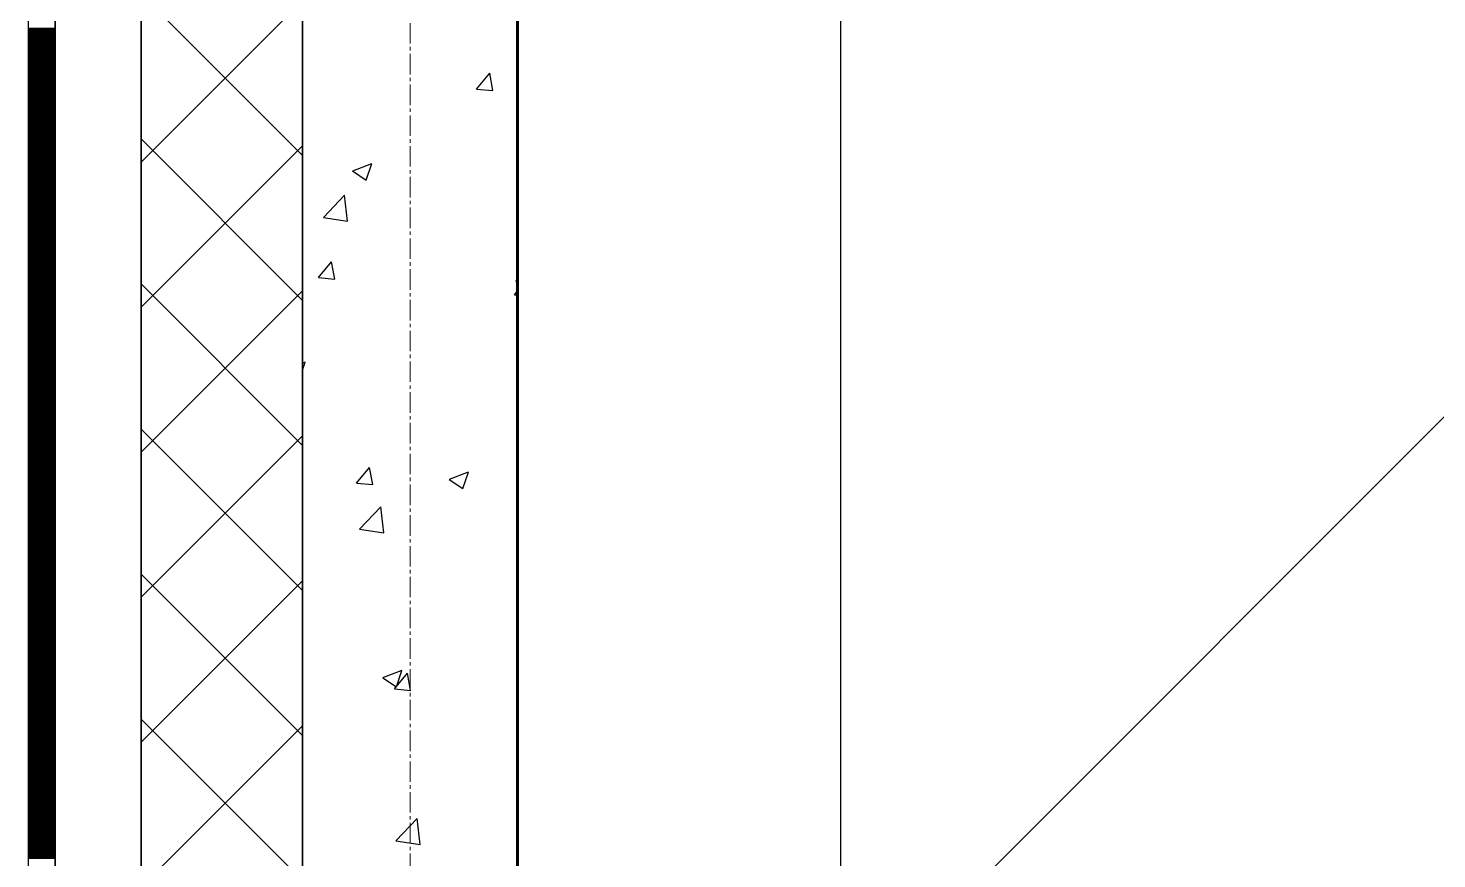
# Model space of a CAD drawing. Header units: millimetres. Extents: x 538266 to 1167394, y 114608 to 637157.
# Drawn here: x 1046079 to 1047388, y 586297 to 587069 of the extents above; entities that cross this region are included whole.
import ezdxf

# ---------------------------------------------------------------- set-up
doc = ezdxf.new("R2010")
doc.units = ezdxf.units.MM
doc.linetypes.add('CENTER2', pattern=[28.575, 19.05, -3.175, 3.175, -3.175])
doc.linetypes.add('DASHED', pattern=[19.05, 12.7, -6.35])
for name, color, linetype, lineweight in [('0) шт стен 3 эт', 150, 'Continuous', 60), ('АР_Стены ПЕНОблок', 52, 'Continuous', 20), ('АР_Тонкая', 254, 'Continuous', 5), ('АР_Утеплитель', 31, 'Continuous', 0), ('АР_Штриховка', 8, 'Continuous', 0)]:
    doc.layers.add(name, color=color, linetype=linetype, lineweight=lineweight)
doc.layers.add('АР_Делит', color=120, linetype='Continuous', lineweight=0, plot=False)
doc.layers.add('КР_Балки-0.5', color=60, linetype='Continuous', lineweight=50, plot=False)
doc.layers.add('РД_Оси_100', color=7, linetype='Continuous', lineweight=0, true_color=0x525252)
doc.layers.add('ФВ-5', color=7, linetype='Continuous')

# ---------------------------------------------------------------- blocks, each defined once
blk = doc.blocks.new('СОШ_2200_АР_ОСИ_М100_28.05.24')
at = {"layer": 'АР_Делит', "color": 251, "linetype": 'DASHED', "true_color": 0x636466}
blk.add_lwpolyline([(-355, 13145), (-355, 100855), (37145, 100855), (37145, 129155), (72745, 129155), (72745, 135155), (114955, 135155), (114955, -355)], dxfattribs=at)
at = {"layer": 'РД_Оси_100', "color": 251, "linetype": 'CENTER2', "true_color": 0x636466}
blk.add_line((0, -6155), (0, 139938.679), dxfattribs=at)
blk = doc.blocks.new('3_этаж1')
at = {"layer": 'АР_Стены ПЕНОблок', "color": 18, "linetype": 'Continuous', "lineweight": 25, "true_color": 0x000000}
for p, q in [((684283.6, 587568.7), (684283.6, 511368.7)), ((684483.6, 511368.7), (684483.6, 587568.7))]:
    blk.add_line(p, q, dxfattribs=at)
at = {"layer": 'АР_Тонкая', "color": 18, "linetype": 'Continuous', "lineweight": 25, "true_color": 0x000000}
for p, q in [((684028.6, 587568.7), (684028.6, 511368.7)), ((684053.6, 587568.7), (684053.6, 511368.7)), ((684053.6, 511368.7), (684053.6, 587568.7)), ((684133.6, 511368.7), (684133.6, 587568.7))]:
    blk.add_line(p, q, dxfattribs=at)
at = {"layer": 'АР_Утеплитель', "color": 18, "linetype": 'Continuous', "lineweight": 25, "true_color": 0x000000}
for p, q in [((684133.6, 587568.7), (684133.6, 511368.7)), ((684283.6, 511368.7), (684283.6, 587568.7))]:
    blk.add_line(p, q, dxfattribs=at)
at = {"layer": 'АР_Штриховка', "color": 18, "linetype": 'Continuous', "lineweight": 25, "true_color": 0x000000}
for p, q in [((684283.6, 586950.4), (684133.6, 587100.4)), ((684133.6, 586944.1), (684283.6, 587094.1)), ((684028.6, 587068.5), (684053.6, 587068.5)), ((684028.6, 587067.5), (684053.6, 587067.5)), ((684028.6, 587066.5), (684053.6, 587066.5)), ((684028.6, 587065.5), (684053.6, 587065.5)), ((684028.6, 587064.5), (684053.6, 587064.5)), ((684028.6, 587063.5), (684053.6, 587063.5)), ((684028.6, 587062.5), (684053.6, 587062.5)), ((684028.6, 587061.5), (684053.6, 587061.5)), ((684028.6, 587060.5), (684053.6, 587060.5)), ((684028.6, 587059.5), (684053.6, 587059.5)), ((684028.6, 587058.5), (684053.6, 587058.5)), ((684028.6, 587057.5), (684053.6, 587057.5)), ((684028.6, 587056.5), (684053.6, 587056.5)), ((684028.6, 587055.5), (684053.6, 587055.5)), ((684028.6, 587054.5), (684053.6, 587054.5)), ((684028.6, 587053.5), (684053.6, 587053.5)), ((684028.6, 587052.5), (684053.6, 587052.5)), ((684028.6, 587051.5), (684053.6, 587051.5)), ((684028.6, 587050.5), (684053.6, 587050.5)), ((684028.6, 587049.5), (684053.6, 587049.5)), ((684028.6, 587048.5), (684053.6, 587048.5)), ((684028.6, 587047.5), (684053.6, 587047.5)), ((684028.6, 587046.5), (684053.6, 587046.5)), ((684028.6, 587045.5), (684053.6, 587045.5)), ((684028.6, 587044.5), (684053.6, 587044.5)), ((684028.6, 587043.5), (684053.6, 587043.5)), ((684028.6, 587042.5), (684053.6, 587042.5)), ((684028.6, 587041.5), (684053.6, 587041.5)), ((684028.6, 587040.5), (684053.6, 587040.5)), ((684028.6, 587039.5), (684053.6, 587039.5)), ((684028.6, 587038.5), (684053.6, 587038.5)), ((684028.6, 587037.5), (684053.6, 587037.5)), ((684028.6, 587036.5), (684053.6, 587036.5)), ((684028.6, 587035.5), (684053.6, 587035.5)), ((684028.6, 587034.5), (684053.6, 587034.5)), ((684028.6, 587033.5), (684053.6, 587033.5)), ((684028.6, 587032.5), (684053.6, 587032.5)), ((684028.6, 587031.5), (684053.6, 587031.5)), ((684028.6, 587030.5), (684053.6, 587030.5)), ((684028.6, 587029.5), (684053.6, 587029.5)), ((684028.6, 587028.5), (684053.6, 587028.5)), ((684028.6, 587027.5), (684053.6, 587027.5)), ((684028.6, 587026.5), (684053.6, 587026.5)), ((684028.6, 587025.5), (684053.6, 587025.5)), ((684445.4, 587012.1), (684457.7, 587026.7)), ((684460.5, 587010.7), (684457.6, 587026.7)), ((684028.6, 587024.5), (684053.6, 587024.5)), ((684028.6, 587023.5), (684053.6, 587023.5)), ((684028.6, 587022.5), (684053.6, 587022.5)), ((684028.6, 587021.5), (684053.6, 587021.5)), ((684028.6, 587020.5), (684053.6, 587020.5)), ((684028.6, 587019.5), (684053.6, 587019.5)), ((684028.6, 587018.5), (684053.6, 587018.5)), ((684028.6, 587017.5), (684053.6, 587017.5)), ((684028.6, 587016.5), (684053.6, 587016.5)), ((684028.6, 587015.5), (684053.6, 587015.5)), ((684028.6, 587014.5), (684053.6, 587014.5)), ((684028.6, 587013.5), (684053.6, 587013.5)), ((684028.6, 587012.5), (684053.6, 587012.5)), ((684028.6, 587011.5), (684053.6, 587011.5)), ((684028.6, 587010.5), (684053.6, 587010.5)), ((684028.6, 587009.5), (684053.6, 587009.5)), ((684028.6, 587008.5), (684053.6, 587008.5)), ((684028.6, 587007.5), (684053.6, 587007.5)), ((684028.6, 587006.5), (684053.6, 587006.5)), ((684028.6, 587005.5), (684053.6, 587005.5)), ((684028.6, 587004.5), (684053.6, 587004.5)), ((684028.6, 587003.5), (684053.6, 587003.5)), ((684028.6, 587002.5), (684053.6, 587002.5)), ((684028.6, 587001.5), (684053.6, 587001.5)), ((684028.6, 587000.5), (684053.6, 587000.5)), ((684028.6, 586999.5), (684053.6, 586999.5)), ((684445.4, 587012.1), (684460.6, 587010.7)), ((684028.6, 586998.5), (684053.6, 586998.5)), ((684028.6, 586997.5), (684053.6, 586997.5)), ((684028.6, 586996.5), (684053.6, 586996.5)), ((684028.6, 586995.5), (684053.6, 586995.5)), ((684028.6, 586994.5), (684053.6, 586994.5)), ((684028.6, 586993.5), (684053.6, 586993.5)), ((684028.6, 586992.5), (684053.6, 586992.5)), ((684028.6, 586991.5), (684053.6, 586991.5)), ((684028.6, 586990.5), (684053.6, 586990.5)), ((684028.6, 586989.5), (684053.6, 586989.5)), ((684028.6, 586988.5), (684053.6, 586988.5)), ((684028.6, 586987.5), (684053.6, 586987.5)), ((684028.6, 586986.5), (684053.6, 586986.5)), ((684028.6, 586985.5), (684053.6, 586985.5)), ((684028.6, 586984.5), (684053.6, 586984.5)), ((684028.6, 586983.5), (684053.6, 586983.5)), ((684028.6, 586982.5), (684053.6, 586982.5)), ((684028.6, 586981.5), (684053.6, 586981.5)), ((684028.6, 586980.5), (684053.6, 586980.5)), ((684028.6, 586979.5), (684053.6, 586979.5)), ((684028.6, 586978.5), (684053.6, 586978.5)), ((684028.6, 586977.5), (684053.6, 586977.5)), ((684028.6, 586976.5), (684053.6, 586976.5)), ((684028.6, 586975.5), (684053.6, 586975.5)), ((684028.6, 586974.5), (684053.6, 586974.5)), ((684028.6, 586973.5), (684053.6, 586973.5)), ((684028.6, 586972.5), (684053.6, 586972.5)), ((684028.6, 586971.5), (684053.6, 586971.5)), ((684028.6, 586970.5), (684053.6, 586970.5)), ((684028.6, 586969.5), (684053.6, 586969.5)), ((684028.6, 586968.5), (684053.6, 586968.5)), ((684028.6, 586967.5), (684053.6, 586967.5)), ((684028.6, 586966.5), (684053.6, 586966.5)), ((684028.6, 586965.5), (684053.6, 586965.5)), ((684028.6, 586964.5), (684053.6, 586964.5)), ((684028.6, 586963.5), (684053.6, 586963.5)), ((684028.6, 586962.5), (684053.6, 586962.5)), ((684028.6, 586961.5), (684053.6, 586961.5)), ((684028.6, 586960.5), (684053.6, 586960.5)), ((684283.6, 586815.7), (684133.6, 586965.7)), ((684028.6, 586959.5), (684053.6, 586959.5)), ((684028.6, 586958.5), (684053.6, 586958.5)), ((684028.6, 586957.5), (684053.6, 586957.5)), ((684028.6, 586956.5), (684053.6, 586956.5)), ((684028.6, 586955.5), (684053.6, 586955.5)), ((684028.6, 586954.5), (684053.6, 586954.5)), ((684028.6, 586953.5), (684053.6, 586953.5)), ((684028.6, 586952.5), (684053.6, 586952.5)), ((684028.6, 586951.5), (684053.6, 586951.5)), ((684028.6, 586950.5), (684053.6, 586950.5)), ((684028.6, 586949.5), (684053.6, 586949.5)), ((684028.6, 586948.5), (684053.6, 586948.5)), ((684028.6, 586947.5), (684053.6, 586947.5)), ((684133.6, 586809.4), (684283.6, 586959.4)), ((684028.6, 586946.5), (684053.6, 586946.5)), ((684028.6, 586945.5), (684053.6, 586945.5)), ((684028.6, 586944.5), (684053.6, 586944.5)), ((684028.6, 586943.5), (684053.6, 586943.5)), ((684028.6, 586942.5), (684053.6, 586942.5)), ((684028.6, 586941.5), (684053.6, 586941.5)), ((684028.6, 586940.5), (684053.6, 586940.5)), ((684028.6, 586939.5), (684053.6, 586939.5)), ((684028.6, 586938.5), (684053.6, 586938.5)), ((684028.6, 586937.5), (684053.6, 586937.5)), ((684028.6, 586936.5), (684053.6, 586936.5)), ((684028.6, 586935.5), (684053.6, 586935.5)), ((684028.6, 586934.5), (684053.6, 586934.5)), ((684330.2, 586936), (684342.9, 586927.4)), ((684330.3, 586936.2), (684348.1, 586943)), ((684342.9, 586927.4), (684348, 586942.8)), ((684028.6, 586933.5), (684053.6, 586933.5)), ((684028.6, 586932.5), (684053.6, 586932.5)), ((684028.6, 586931.5), (684053.6, 586931.5)), ((684028.6, 586930.5), (684053.6, 586930.5)), ((684028.6, 586929.5), (684053.6, 586929.5)), ((684028.6, 586928.5), (684053.6, 586928.5)), ((684028.6, 586927.5), (684053.6, 586927.5)), ((684028.6, 586926.5), (684053.6, 586926.5)), ((684028.6, 586925.5), (684053.6, 586925.5)), ((684028.6, 586924.5), (684053.6, 586924.5)), ((684028.6, 586923.5), (684053.6, 586923.5)), ((684028.6, 586922.5), (684053.6, 586922.5)), ((684028.6, 586921.5), (684053.6, 586921.5)), ((684028.6, 586920.5), (684053.6, 586920.5)), ((684028.6, 586919.5), (684053.6, 586919.5)), ((684028.6, 586918.5), (684053.6, 586918.5)), ((684028.6, 586917.5), (684053.6, 586917.5)), ((684028.6, 586916.5), (684053.6, 586916.5)), ((684028.6, 586915.5), (684053.6, 586915.5)), ((684028.6, 586914.5), (684053.6, 586914.5)), ((684028.6, 586913.5), (684053.6, 586913.5)), ((684028.6, 586912.5), (684053.6, 586912.5)), ((684028.6, 586911.5), (684053.6, 586911.5)), ((684028.6, 586910.5), (684053.6, 586910.5)), ((684028.6, 586909.5), (684053.6, 586909.5)), ((684028.6, 586908.5), (684053.6, 586908.5)), ((684303, 586892.8), (684322.7, 586913.4)), ((684325.5, 586889.3), (684322.7, 586913.4)), ((684028.6, 586907.5), (684053.6, 586907.5)), ((684028.6, 586906.5), (684053.6, 586906.5)), ((684028.6, 586905.5), (684053.6, 586905.5)), ((684028.6, 586904.5), (684053.6, 586904.5)), ((684028.6, 586903.5), (684053.6, 586903.5)), ((684028.6, 586902.5), (684053.6, 586902.5)), ((684028.6, 586901.5), (684053.6, 586901.5)), ((684028.6, 586900.5), (684053.6, 586900.5)), ((684028.6, 586899.5), (684053.6, 586899.5)), ((684028.6, 586898.5), (684053.6, 586898.5)), ((684028.6, 586897.5), (684053.6, 586897.5)), ((684028.6, 586896.5), (684053.6, 586896.5)), ((684028.6, 586895.5), (684053.6, 586895.5)), ((684028.6, 586894.5), (684053.6, 586894.5)), ((684028.6, 586893.5), (684053.6, 586893.5)), ((684028.6, 586892.5), (684053.6, 586892.5)), ((684028.6, 586891.5), (684053.6, 586891.5)), ((684028.6, 586890.5), (684053.6, 586890.5)), ((684028.6, 586889.5), (684053.6, 586889.5)), ((684028.6, 586888.5), (684053.6, 586888.5)), ((684028.6, 586887.5), (684053.6, 586887.5)), ((684028.6, 586886.5), (684053.6, 586886.5)), ((684028.6, 586885.5), (684053.6, 586885.5)), ((684028.6, 586884.5), (684053.6, 586884.5)), ((684028.6, 586883.5), (684053.6, 586883.5)), ((684028.6, 586882.5), (684053.6, 586882.5)), ((684028.6, 586881.5), (684053.6, 586881.5)), ((684303, 586892.8), (684325.5, 586889.3)), ((684028.6, 586880.5), (684053.6, 586880.5)), ((684028.6, 586879.5), (684053.6, 586879.5)), ((684028.6, 586878.5), (684053.6, 586878.5)), ((684028.6, 586877.5), (684053.6, 586877.5)), ((684028.6, 586876.5), (684053.6, 586876.5)), ((684028.6, 586875.5), (684053.6, 586875.5)), ((684028.6, 586874.5), (684053.6, 586874.5)), ((684028.6, 586873.5), (684053.6, 586873.5)), ((684028.6, 586872.5), (684053.6, 586872.5)), ((684028.6, 586871.5), (684053.6, 586871.5)), ((684028.6, 586870.5), (684053.6, 586870.5)), ((684028.6, 586869.5), (684053.6, 586869.5)), ((684028.6, 586868.5), (684053.6, 586868.5)), ((684028.6, 586867.5), (684053.6, 586867.5)), ((684028.6, 586866.5), (684053.6, 586866.5)), ((684028.6, 586865.5), (684053.6, 586865.5)), ((684028.6, 586864.5), (684053.6, 586864.5)), ((684028.6, 586863.5), (684053.6, 586863.5)), ((684028.6, 586862.5), (684053.6, 586862.5)), ((684028.6, 586861.5), (684053.6, 586861.5)), ((684028.6, 586860.5), (684053.6, 586860.5)), ((684028.6, 586859.5), (684053.6, 586859.5)), ((684028.6, 586858.5), (684053.6, 586858.5)), ((684028.6, 586857.5), (684053.6, 586857.5)), ((684028.6, 586856.5), (684053.6, 586856.5)), ((684028.6, 586855.5), (684053.6, 586855.5)), ((684028.6, 586854.5), (684053.6, 586854.5)), ((684028.6, 586853.5), (684053.6, 586853.5)), ((684028.6, 586852.5), (684053.6, 586852.5)), ((684028.6, 586851.5), (684053.6, 586851.5)), ((684028.6, 586850.5), (684053.6, 586850.5)), ((684028.6, 586849.5), (684053.6, 586849.5)), ((684028.6, 586848.5), (684053.6, 586848.5)), ((684028.6, 586847.5), (684053.6, 586847.5)), ((684028.6, 586846.5), (684053.6, 586846.5)), ((684028.6, 586845.5), (684053.6, 586845.5)), ((684028.6, 586844.5), (684053.6, 586844.5)), ((684028.6, 586843.5), (684053.6, 586843.5)), ((684028.6, 586842.5), (684053.6, 586842.5)), ((684298.5, 586837), (684310.7, 586851.6)), ((684313.6, 586835.6), (684310.7, 586851.5)), ((684028.6, 586841.5), (684053.6, 586841.5)), ((684028.6, 586840.5), (684053.6, 586840.5)), ((684028.6, 586839.5), (684053.6, 586839.5)), ((684028.6, 586838.5), (684053.6, 586838.5)), ((684028.6, 586837.5), (684053.6, 586837.5)), ((684028.6, 586836.5), (684053.6, 586836.5)), ((684028.6, 586835.5), (684053.6, 586835.5)), ((684028.6, 586834.5), (684053.6, 586834.5)), ((684028.6, 586833.5), (684053.6, 586833.5)), ((684028.6, 586832.5), (684053.6, 586832.5)), ((684028.6, 586831.5), (684053.6, 586831.5)), ((684028.6, 586830.5), (684053.6, 586830.5)), ((684028.6, 586829.5), (684053.6, 586829.5)), ((684283.6, 586681), (684133.6, 586831)), ((684298.5, 586837), (684313.7, 586835.6)), ((684481.8, 586833.7), (684483.6, 586832.5)), ((684481.9, 586833.9), (684483.6, 586834.6)), ((684028.6, 586828.5), (684053.6, 586828.5)), ((684028.6, 586827.5), (684053.6, 586827.5)), ((684028.6, 586826.5), (684053.6, 586826.5)), ((684028.6, 586825.5), (684053.6, 586825.5)), ((684028.6, 586824.5), (684053.6, 586824.5)), ((684028.6, 586823.5), (684053.6, 586823.5)), ((684028.6, 586822.5), (684053.6, 586822.5)), ((684028.6, 586821.5), (684053.6, 586821.5)), ((684028.6, 586820.5), (684053.6, 586820.5)), ((684028.6, 586819.5), (684053.6, 586819.5)), ((684028.6, 586818.5), (684053.6, 586818.5)), ((684028.6, 586817.5), (684053.6, 586817.5)), ((684028.6, 586816.5), (684053.6, 586816.5)), ((684133.6, 586674.7), (684283.6, 586824.7)), ((684480.7, 586821), (684483.6, 586824.5)), ((684480.7, 586821), (684483.6, 586820.8)), ((684028.6, 586815.5), (684053.6, 586815.5)), ((684028.6, 586814.5), (684053.6, 586814.5)), ((684028.6, 586813.5), (684053.6, 586813.5)), ((684028.6, 586812.5), (684053.6, 586812.5)), ((684028.6, 586811.5), (684053.6, 586811.5)), ((684028.6, 586810.5), (684053.6, 586810.5)), ((684028.6, 586809.5), (684053.6, 586809.5)), ((684028.6, 586808.5), (684053.6, 586808.5)), ((684028.6, 586807.5), (684053.6, 586807.5)), ((684028.6, 586806.5), (684053.6, 586806.5)), ((684028.6, 586805.5), (684053.6, 586805.5)), ((684028.6, 586804.5), (684053.6, 586804.5)), ((684028.6, 586803.5), (684053.6, 586803.5)), ((684028.6, 586802.5), (684053.6, 586802.5)), ((684028.6, 586801.5), (684053.6, 586801.5)), ((684028.6, 586800.5), (684053.6, 586800.5)), ((684028.6, 586799.5), (684053.6, 586799.5)), ((684028.6, 586798.5), (684053.6, 586798.5)), ((684028.6, 586797.5), (684053.6, 586797.5)), ((684028.6, 586796.5), (684053.6, 586796.5)), ((684028.6, 586795.5), (684053.6, 586795.5)), ((684028.6, 586794.5), (684053.6, 586794.5)), ((684028.6, 586793.5), (684053.6, 586793.5)), ((684028.6, 586792.5), (684053.6, 586792.5)), ((684028.6, 586791.5), (684053.6, 586791.5)), ((684028.6, 586790.5), (684053.6, 586790.5)), ((684028.6, 586789.5), (684053.6, 586789.5)), ((684028.6, 586788.5), (684053.6, 586788.5)), ((684028.6, 586787.5), (684053.6, 586787.5)), ((684028.6, 586786.5), (684053.6, 586786.5)), ((684028.6, 586785.5), (684053.6, 586785.5)), ((684028.6, 586784.5), (684053.6, 586784.5)), ((684028.6, 586783.5), (684053.6, 586783.5)), ((684028.6, 586782.5), (684053.6, 586782.5)), ((684028.6, 586781.5), (684053.6, 586781.5)), ((684028.6, 586780.5), (684053.6, 586780.5)), ((684028.6, 586779.5), (684053.6, 586779.5)), ((684028.6, 586778.5), (684053.6, 586778.5)), ((684028.6, 586777.5), (684053.6, 586777.5)), ((684028.6, 586776.5), (684053.6, 586776.5)), ((684028.6, 586775.5), (684053.6, 586775.5)), ((684028.6, 586774.5), (684053.6, 586774.5)), ((684028.6, 586773.5), (684053.6, 586773.5)), ((684028.6, 586772.5), (684053.6, 586772.5)), ((684028.6, 586771.5), (684053.6, 586771.5)), ((684028.6, 586770.5), (684053.6, 586770.5)), ((684028.6, 586769.5), (684053.6, 586769.5)), ((684028.6, 586768.5), (684053.6, 586768.5)), ((684028.6, 586767.5), (684053.6, 586767.5)), ((684028.6, 586766.5), (684053.6, 586766.5)), ((684028.6, 586765.5), (684053.6, 586765.5)), ((684028.6, 586764.5), (684053.6, 586764.5)), ((684028.6, 586763.5), (684053.6, 586763.5)), ((684028.6, 586762.5), (684053.6, 586762.5)), ((684028.6, 586761.5), (684053.6, 586761.5)), ((684028.6, 586760.5), (684053.6, 586760.5)), ((684028.6, 586759.5), (684053.6, 586759.5)), ((684028.6, 586758.5), (684053.6, 586758.5)), ((684028.6, 586757.5), (684053.6, 586757.5)), ((684028.6, 586756.5), (684053.6, 586756.5)), ((684028.6, 586755.5), (684053.6, 586755.5)), ((684028.6, 586754.5), (684053.6, 586754.5)), ((684028.6, 586753.5), (684053.6, 586753.5)), ((684028.6, 586752.5), (684053.6, 586752.5)), ((684028.6, 586751.5), (684053.6, 586751.5)), ((684028.6, 586750.5), (684053.6, 586750.5)), ((684283.6, 586757.8), (684286.3, 586758.8)), ((684283.6, 586750.7), (684286.2, 586758.6)), ((684028.6, 586749.5), (684053.6, 586749.5)), ((684028.6, 586748.5), (684053.6, 586748.5)), ((684028.6, 586747.5), (684053.6, 586747.5)), ((684028.6, 586746.5), (684053.6, 586746.5)), ((684028.6, 586745.5), (684053.6, 586745.5)), ((684028.6, 586744.5), (684053.6, 586744.5)), ((684028.6, 586743.5), (684053.6, 586743.5)), ((684028.6, 586742.5), (684053.6, 586742.5)), ((684028.6, 586741.5), (684053.6, 586741.5)), ((684028.6, 586740.5), (684053.6, 586740.5)), ((684028.6, 586739.5), (684053.6, 586739.5)), ((684028.6, 586738.5), (684053.6, 586738.5)), ((684028.6, 586737.5), (684053.6, 586737.5)), ((684028.6, 586736.5), (684053.6, 586736.5)), ((684028.6, 586735.5), (684053.6, 586735.5)), ((684028.6, 586734.5), (684053.6, 586734.5)), ((684028.6, 586733.5), (684053.6, 586733.5)), ((684028.6, 586732.5), (684053.6, 586732.5)), ((684028.6, 586731.5), (684053.6, 586731.5)), ((684028.6, 586730.5), (684053.6, 586730.5)), ((684028.6, 586729.5), (684053.6, 586729.5)), ((684028.6, 586728.5), (684053.6, 586728.5)), ((684028.6, 586727.5), (684053.6, 586727.5)), ((684028.6, 586726.5), (684053.6, 586726.5)), ((684028.6, 586725.5), (684053.6, 586725.5)), ((684028.6, 586724.5), (684053.6, 586724.5)), ((684028.6, 586723.5), (684053.6, 586723.5)), ((684028.6, 586722.5), (684053.6, 586722.5)), ((684028.6, 586721.5), (684053.6, 586721.5)), ((684028.6, 586720.5), (684053.6, 586720.5)), ((684028.6, 586719.5), (684053.6, 586719.5)), ((684028.6, 586718.5), (684053.6, 586718.5)), ((684028.6, 586717.5), (684053.6, 586717.5)), ((684028.6, 586716.5), (684053.6, 586716.5)), ((684028.6, 586715.5), (684053.6, 586715.5)), ((684028.6, 586714.5), (684053.6, 586714.5)), ((684028.6, 586713.5), (684053.6, 586713.5)), ((684028.6, 586712.5), (684053.6, 586712.5)), ((684028.6, 586711.5), (684053.6, 586711.5)), ((684028.6, 586710.5), (684053.6, 586710.5)), ((684028.6, 586709.5), (684053.6, 586709.5)), ((684028.6, 586708.5), (684053.6, 586708.5)), ((684028.6, 586707.5), (684053.6, 586707.5)), ((684028.6, 586706.5), (684053.6, 586706.5)), ((684028.6, 586705.5), (684053.6, 586705.5)), ((684028.6, 586704.5), (684053.6, 586704.5)), ((684028.6, 586703.5), (684053.6, 586703.5)), ((684028.6, 586702.5), (684053.6, 586702.5)), ((684028.6, 586701.5), (684053.6, 586701.5)), ((684028.6, 586700.5), (684053.6, 586700.5)), ((684028.6, 586699.5), (684053.6, 586699.5)), ((684028.6, 586698.5), (684053.6, 586698.5)), ((684028.6, 586697.5), (684053.6, 586697.5)), ((684028.6, 586696.5), (684053.6, 586696.5)), ((684028.6, 586695.5), (684053.6, 586695.5)), ((684028.6, 586694.5), (684053.6, 586694.5)), ((684028.6, 586693.5), (684053.6, 586693.5)), ((684028.6, 586692.5), (684053.6, 586692.5)), ((684028.6, 586691.5), (684053.6, 586691.5)), ((684028.6, 586690.5), (684053.6, 586690.5)), ((684028.6, 586689.5), (684053.6, 586689.5)), ((684028.6, 586688.5), (684053.6, 586688.5)), ((684028.6, 586687.5), (684053.6, 586687.5)), ((684028.6, 586686.5), (684053.6, 586686.5)), ((684028.6, 586685.5), (684053.6, 586685.5)), ((684283.6, 586546.3), (684133.6, 586696.3)), ((684133.6, 586540), (684283.6, 586690)), ((684028.6, 586684.5), (684053.6, 586684.5)), ((684028.6, 586683.5), (684053.6, 586683.5)), ((684028.6, 586682.5), (684053.6, 586682.5)), ((684028.6, 586681.5), (684053.6, 586681.5)), ((684028.6, 586680.5), (684053.6, 586680.5)), ((684028.6, 586679.5), (684053.6, 586679.5)), ((684028.6, 586678.5), (684053.6, 586678.5)), ((684028.6, 586677.5), (684053.6, 586677.5)), ((684028.6, 586676.5), (684053.6, 586676.5)), ((684028.6, 586675.5), (684053.6, 586675.5)), ((684028.6, 586674.5), (684053.6, 586674.5)), ((684028.6, 586673.5), (684053.6, 586673.5)), ((684028.6, 586672.5), (684053.6, 586672.5)), ((684028.6, 586671.5), (684053.6, 586671.5)), ((684028.6, 586670.5), (684053.6, 586670.5)), ((684028.6, 586669.5), (684053.6, 586669.5)), ((684028.6, 586668.5), (684053.6, 586668.5)), ((684028.6, 586667.5), (684053.6, 586667.5)), ((684028.6, 586666.5), (684053.6, 586666.5)), ((684028.6, 586665.5), (684053.6, 586665.5)), ((684028.6, 586664.5), (684053.6, 586664.5)), ((684028.6, 586663.5), (684053.6, 586663.5)), ((684028.6, 586662.5), (684053.6, 586662.5)), ((684028.6, 586661.5), (684053.6, 586661.5)), ((684028.6, 586660.5), (684053.6, 586660.5)), ((684028.6, 586659.5), (684053.6, 586659.5)), ((684333.7, 586645.9), (684346, 586660.5)), ((684348.9, 586644.6), (684345.9, 586660.5)), ((684028.6, 586658.5), (684053.6, 586658.5)), ((684028.6, 586657.5), (684053.6, 586657.5)), ((684028.6, 586656.5), (684053.6, 586656.5)), ((684028.6, 586655.5), (684053.6, 586655.5)), ((684028.6, 586654.5), (684053.6, 586654.5)), ((684028.6, 586653.5), (684053.6, 586653.5)), ((684028.6, 586652.5), (684053.6, 586652.5)), ((684028.6, 586651.5), (684053.6, 586651.5)), ((684028.6, 586650.5), (684053.6, 586650.5)), ((684028.6, 586649.5), (684053.6, 586649.5)), ((684028.6, 586648.5), (684053.6, 586648.5)), ((684028.6, 586647.5), (684053.6, 586647.5)), ((684028.6, 586646.5), (684053.6, 586646.5)), ((684333.7, 586645.9), (684348.9, 586644.6)), ((684420, 586649.5), (684432.7, 586641)), ((684420.1, 586649.7), (684437.9, 586656.6)), ((684432.7, 586641), (684437.8, 586656.3)), ((684028.6, 586645.5), (684053.6, 586645.5)), ((684028.6, 586644.5), (684053.6, 586644.5)), ((684028.6, 586643.5), (684053.6, 586643.5)), ((684028.6, 586642.5), (684053.6, 586642.5)), ((684028.6, 586641.5), (684053.6, 586641.5)), ((684028.6, 586640.5), (684053.6, 586640.5)), ((684028.6, 586639.5), (684053.6, 586639.5)), ((684028.6, 586638.5), (684053.6, 586638.5)), ((684028.6, 586637.5), (684053.6, 586637.5)), ((684028.6, 586636.5), (684053.6, 586636.5)), ((684028.6, 586635.5), (684053.6, 586635.5)), ((684028.6, 586634.5), (684053.6, 586634.5)), ((684028.6, 586633.5), (684053.6, 586633.5)), ((684028.6, 586632.5), (684053.6, 586632.5)), ((684028.6, 586631.5), (684053.6, 586631.5)), ((684028.6, 586630.5), (684053.6, 586630.5)), ((684028.6, 586629.5), (684053.6, 586629.5)), ((684028.6, 586628.5), (684053.6, 586628.5)), ((684028.6, 586627.5), (684053.6, 586627.5)), ((684028.6, 586626.5), (684053.6, 586626.5)), ((684028.6, 586625.5), (684053.6, 586625.5)), ((684028.6, 586624.5), (684053.6, 586624.5)), ((684028.6, 586623.5), (684053.6, 586623.5)), ((684028.6, 586622.5), (684053.6, 586622.5)), ((684028.6, 586621.5), (684053.6, 586621.5)), ((684028.6, 586620.5), (684053.6, 586620.5)), ((684028.6, 586619.5), (684053.6, 586619.5)), ((684336.6, 586603.3), (684356.4, 586623.9)), ((684359.2, 586599.8), (684356.4, 586623.9)), ((684028.6, 586618.5), (684053.6, 586618.5)), ((684028.6, 586617.5), (684053.6, 586617.5)), ((684028.6, 586616.5), (684053.6, 586616.5)), ((684028.6, 586615.5), (684053.6, 586615.5)), ((684028.6, 586614.5), (684053.6, 586614.5)), ((684028.6, 586613.5), (684053.6, 586613.5)), ((684028.6, 586612.5), (684053.6, 586612.5)), ((684028.6, 586611.5), (684053.6, 586611.5)), ((684028.6, 586610.5), (684053.6, 586610.5)), ((684028.6, 586609.5), (684053.6, 586609.5)), ((684028.6, 586608.5), (684053.6, 586608.5)), ((684028.6, 586607.5), (684053.6, 586607.5)), ((684028.6, 586606.5), (684053.6, 586606.5)), ((684028.6, 586605.5), (684053.6, 586605.5)), ((684028.6, 586604.5), (684053.6, 586604.5)), ((684028.6, 586603.5), (684053.6, 586603.5)), ((684028.6, 586602.5), (684053.6, 586602.5)), ((684028.6, 586601.5), (684053.6, 586601.5)), ((684028.6, 586600.5), (684053.6, 586600.5)), ((684028.6, 586599.5), (684053.6, 586599.5)), ((684028.6, 586598.5), (684053.6, 586598.5)), ((684028.6, 586597.5), (684053.6, 586597.5)), ((684028.6, 586596.5), (684053.6, 586596.5)), ((684028.6, 586595.5), (684053.6, 586595.5)), ((684028.6, 586594.5), (684053.6, 586594.5)), ((684028.6, 586593.5), (684053.6, 586593.5)), ((684336.6, 586603.3), (684359.2, 586599.8)), ((684028.6, 586592.5), (684053.6, 586592.5)), ((684028.6, 586591.5), (684053.6, 586591.5)), ((684028.6, 586590.5), (684053.6, 586590.5)), ((684028.6, 586589.5), (684053.6, 586589.5)), ((684028.6, 586588.5), (684053.6, 586588.5)), ((684028.6, 586587.5), (684053.6, 586587.5)), ((684028.6, 586586.5), (684053.6, 586586.5)), ((684028.6, 586585.5), (684053.6, 586585.5)), ((684028.6, 586584.5), (684053.6, 586584.5)), ((684028.6, 586583.5), (684053.6, 586583.5)), ((684028.6, 586582.5), (684053.6, 586582.5)), ((684028.6, 586581.5), (684053.6, 586581.5)), ((684028.6, 586580.5), (684053.6, 586580.5)), ((684028.6, 586579.5), (684053.6, 586579.5)), ((684028.6, 586578.5), (684053.6, 586578.5)), ((684028.6, 586577.5), (684053.6, 586577.5)), ((684028.6, 586576.5), (684053.6, 586576.5)), ((684028.6, 586575.5), (684053.6, 586575.5)), ((684028.6, 586574.5), (684053.6, 586574.5)), ((684028.6, 586573.5), (684053.6, 586573.5)), ((684028.6, 586572.5), (684053.6, 586572.5)), ((684028.6, 586571.5), (684053.6, 586571.5)), ((684028.6, 586570.5), (684053.6, 586570.5)), ((684028.6, 586569.5), (684053.6, 586569.5)), ((684028.6, 586568.5), (684053.6, 586568.5)), ((684028.6, 586567.5), (684053.6, 586567.5)), ((684028.6, 586566.5), (684053.6, 586566.5)), ((684028.6, 586565.5), (684053.6, 586565.5)), ((684028.6, 586564.5), (684053.6, 586564.5)), ((684028.6, 586563.5), (684053.6, 586563.5)), ((684028.6, 586562.5), (684053.6, 586562.5)), ((684028.6, 586561.5), (684053.6, 586561.5)), ((684028.6, 586560.5), (684053.6, 586560.5)), ((684028.6, 586559.5), (684053.6, 586559.5)), ((684028.6, 586558.5), (684053.6, 586558.5)), ((684028.6, 586557.5), (684053.6, 586557.5)), ((684028.6, 586556.5), (684053.6, 586556.5)), ((684028.6, 586555.5), (684053.6, 586555.5)), ((684028.6, 586554.5), (684053.6, 586554.5)), ((684283.6, 586411.6), (684133.6, 586561.6)), ((684133.6, 586405.3), (684283.6, 586555.3)), ((684028.6, 586553.5), (684053.6, 586553.5)), ((684028.6, 586552.5), (684053.6, 586552.5)), ((684028.6, 586551.5), (684053.6, 586551.5)), ((684028.6, 586550.5), (684053.6, 586550.5)), ((684028.6, 586549.5), (684053.6, 586549.5)), ((684028.6, 586548.5), (684053.6, 586548.5)), ((684028.6, 586547.5), (684053.6, 586547.5)), ((684028.6, 586546.5), (684053.6, 586546.5)), ((684028.6, 586545.5), (684053.6, 586545.5)), ((684028.6, 586544.5), (684053.6, 586544.5)), ((684028.6, 586543.5), (684053.6, 586543.5)), ((684028.6, 586542.5), (684053.6, 586542.5)), ((684028.6, 586541.5), (684053.6, 586541.5)), ((684028.6, 586540.5), (684053.6, 586540.5)), ((684028.6, 586539.5), (684053.6, 586539.5)), ((684028.6, 586538.5), (684053.6, 586538.5)), ((684028.6, 586537.5), (684053.6, 586537.5)), ((684028.6, 586536.5), (684053.6, 586536.5)), ((684028.6, 586535.5), (684053.6, 586535.5)), ((684028.6, 586534.5), (684053.6, 586534.5)), ((684028.6, 586533.5), (684053.6, 586533.5)), ((684028.6, 586532.5), (684053.6, 586532.5)), ((684028.6, 586531.5), (684053.6, 586531.5)), ((684028.6, 586530.5), (684053.6, 586530.5)), ((684028.6, 586529.5), (684053.6, 586529.5)), ((684028.6, 586528.5), (684053.6, 586528.5)), ((684028.6, 586527.5), (684053.6, 586527.5)), ((684028.6, 586526.5), (684053.6, 586526.5)), ((684028.6, 586525.5), (684053.6, 586525.5)), ((684028.6, 586524.5), (684053.6, 586524.5)), ((684028.6, 586523.5), (684053.6, 586523.5)), ((684028.6, 586522.5), (684053.6, 586522.5)), ((684028.6, 586521.5), (684053.6, 586521.5)), ((684028.6, 586520.5), (684053.6, 586520.5)), ((684028.6, 586519.5), (684053.6, 586519.5)), ((684028.6, 586518.5), (684053.6, 586518.5)), ((684028.6, 586517.5), (684053.6, 586517.5)), ((684028.6, 586516.5), (684053.6, 586516.5)), ((684028.6, 586515.5), (684053.6, 586515.5)), ((684028.6, 586514.5), (684053.6, 586514.5)), ((684028.6, 586513.5), (684053.6, 586513.5)), ((684028.6, 586512.5), (684053.6, 586512.5)), ((684028.6, 586511.5), (684053.6, 586511.5)), ((684028.6, 586510.5), (684053.6, 586510.5)), ((684028.6, 586509.5), (684053.6, 586509.5)), ((684028.6, 586508.5), (684053.6, 586508.5)), ((684028.6, 586507.5), (684053.6, 586507.5)), ((684028.6, 586506.5), (684053.6, 586506.5)), ((684028.6, 586505.5), (684053.6, 586505.5)), ((684028.6, 586504.5), (684053.6, 586504.5)), ((684028.6, 586503.5), (684053.6, 586503.5)), ((684028.6, 586502.5), (684053.6, 586502.5)), ((684028.6, 586501.5), (684053.6, 586501.5)), ((684028.6, 586500.5), (684053.6, 586500.5)), ((684028.6, 586499.5), (684053.6, 586499.5)), ((684028.6, 586498.5), (684053.6, 586498.5)), ((684028.6, 586497.5), (684053.6, 586497.5)), ((684028.6, 586496.5), (684053.6, 586496.5)), ((684028.6, 586495.5), (684053.6, 586495.5)), ((684028.6, 586494.5), (684053.6, 586494.5)), ((684028.6, 586493.5), (684053.6, 586493.5)), ((684028.6, 586492.5), (684053.6, 586492.5)), ((684028.6, 586491.5), (684053.6, 586491.5)), ((684028.6, 586490.5), (684053.6, 586490.5)), ((684028.6, 586489.5), (684053.6, 586489.5)), ((684028.6, 586488.5), (684053.6, 586488.5)), ((684028.6, 586487.5), (684053.6, 586487.5)), ((684028.6, 586486.5), (684053.6, 586486.5)), ((684028.6, 586485.5), (684053.6, 586485.5)), ((684028.6, 586484.5), (684053.6, 586484.5)), ((684028.6, 586483.5), (684053.6, 586483.5)), ((684028.6, 586482.5), (684053.6, 586482.5)), ((684028.6, 586481.5), (684053.6, 586481.5)), ((684028.6, 586480.5), (684053.6, 586480.5)), ((684028.6, 586479.5), (684053.6, 586479.5)), ((684028.6, 586478.5), (684053.6, 586478.5)), ((684028.6, 586477.5), (684053.6, 586477.5)), ((684028.6, 586476.5), (684053.6, 586476.5)), ((684028.6, 586475.5), (684053.6, 586475.5)), ((684028.6, 586474.5), (684053.6, 586474.5)), ((684028.6, 586473.5), (684053.6, 586473.5)), ((684028.6, 586472.5), (684053.6, 586472.5)), ((684028.6, 586471.5), (684053.6, 586471.5)), ((684028.6, 586470.5), (684053.6, 586470.5)), ((684028.6, 586469.5), (684053.6, 586469.5)), ((684028.6, 586468.5), (684053.6, 586468.5)), ((684028.6, 586467.5), (684053.6, 586467.5)), ((684028.6, 586466.5), (684053.6, 586466.5)), ((684028.6, 586465.5), (684053.6, 586465.5)), ((684028.6, 586464.5), (684053.6, 586464.5)), ((684028.6, 586463.5), (684053.6, 586463.5)), ((684028.6, 586462.5), (684053.6, 586462.5)), ((684358.2, 586465.3), (684370.9, 586456.8)), ((684358.3, 586465.5), (684376.1, 586472.4)), ((684369, 586454.8), (684381.2, 586469.4)), ((684370.9, 586456.8), (684376, 586472.1)), ((684384.1, 586453.5), (684381.2, 586469.4)), ((684028.6, 586461.5), (684053.6, 586461.5)), ((684028.6, 586460.5), (684053.6, 586460.5)), ((684028.6, 586459.5), (684053.6, 586459.5)), ((684028.6, 586458.5), (684053.6, 586458.5)), ((684028.6, 586457.5), (684053.6, 586457.5)), ((684028.6, 586456.5), (684053.6, 586456.5)), ((684028.6, 586455.5), (684053.6, 586455.5)), ((684028.6, 586454.5), (684053.6, 586454.5)), ((684028.6, 586453.5), (684053.6, 586453.5)), ((684028.6, 586452.5), (684053.6, 586452.5)), ((684028.6, 586451.5), (684053.6, 586451.5)), ((684028.6, 586450.5), (684053.6, 586450.5)), ((684028.6, 586449.5), (684053.6, 586449.5)), ((684369, 586454.8), (684384.2, 586453.5)), ((684028.6, 586448.5), (684053.6, 586448.5)), ((684028.6, 586447.5), (684053.6, 586447.5)), ((684028.6, 586446.5), (684053.6, 586446.5)), ((684028.6, 586445.5), (684053.6, 586445.5)), ((684028.6, 586444.5), (684053.6, 586444.5)), ((684028.6, 586443.5), (684053.6, 586443.5)), ((684028.6, 586442.5), (684053.6, 586442.5)), ((684028.6, 586441.5), (684053.6, 586441.5)), ((684028.6, 586440.5), (684053.6, 586440.5)), ((684028.6, 586439.5), (684053.6, 586439.5)), ((684028.6, 586438.5), (684053.6, 586438.5)), ((684028.6, 586437.5), (684053.6, 586437.5)), ((684028.6, 586436.5), (684053.6, 586436.5)), ((684028.6, 586435.5), (684053.6, 586435.5)), ((684028.6, 586434.5), (684053.6, 586434.5)), ((684028.6, 586433.5), (684053.6, 586433.5)), ((684028.6, 586432.5), (684053.6, 586432.5)), ((684028.6, 586431.5), (684053.6, 586431.5)), ((684028.6, 586430.5), (684053.6, 586430.5)), ((684028.6, 586429.5), (684053.6, 586429.5)), ((684028.6, 586428.5), (684053.6, 586428.5)), ((684028.6, 586427.5), (684053.6, 586427.5)), ((684028.6, 586426.5), (684053.6, 586426.5)), ((684028.6, 586425.5), (684053.6, 586425.5)), ((684028.6, 586424.5), (684053.6, 586424.5)), ((684028.6, 586423.5), (684053.6, 586423.5)), ((684283.6, 586276.9), (684133.6, 586426.9)), ((684028.6, 586422.5), (684053.6, 586422.5)), ((684028.6, 586421.5), (684053.6, 586421.5)), ((684028.6, 586420.5), (684053.6, 586420.5)), ((684028.6, 586419.5), (684053.6, 586419.5)), ((684028.6, 586418.5), (684053.6, 586418.5)), ((684028.6, 586417.5), (684053.6, 586417.5)), ((684028.6, 586416.5), (684053.6, 586416.5)), ((684028.6, 586415.5), (684053.6, 586415.5)), ((684028.6, 586414.5), (684053.6, 586414.5)), ((684028.6, 586413.5), (684053.6, 586413.5)), ((684028.6, 586412.5), (684053.6, 586412.5)), ((684028.6, 586411.5), (684053.6, 586411.5)), ((684028.6, 586410.5), (684053.6, 586410.5)), ((684133.6, 586270.6), (684283.6, 586420.6)), ((684028.6, 586409.5), (684053.6, 586409.5)), ((684028.6, 586408.5), (684053.6, 586408.5)), ((684028.6, 586407.5), (684053.6, 586407.5)), ((684028.6, 586406.5), (684053.6, 586406.5)), ((684028.6, 586405.5), (684053.6, 586405.5)), ((684028.6, 586404.5), (684053.6, 586404.5)), ((684028.6, 586403.5), (684053.6, 586403.5)), ((684028.6, 586402.5), (684053.6, 586402.5)), ((684028.6, 586401.5), (684053.6, 586401.5)), ((684028.6, 586400.5), (684053.6, 586400.5)), ((684028.6, 586399.5), (684053.6, 586399.5)), ((684028.6, 586398.5), (684053.6, 586398.5)), ((684028.6, 586397.5), (684053.6, 586397.5)), ((684028.6, 586396.5), (684053.6, 586396.5)), ((684028.6, 586395.5), (684053.6, 586395.5)), ((684028.6, 586394.5), (684053.6, 586394.5)), ((684028.6, 586393.5), (684053.6, 586393.5)), ((684028.6, 586392.5), (684053.6, 586392.5)), ((684028.6, 586391.5), (684053.6, 586391.5)), ((684028.6, 586390.5), (684053.6, 586390.5)), ((684028.6, 586389.5), (684053.6, 586389.5)), ((684028.6, 586388.5), (684053.6, 586388.5)), ((684028.6, 586387.5), (684053.6, 586387.5)), ((684028.6, 586386.5), (684053.6, 586386.5)), ((684028.6, 586385.5), (684053.6, 586385.5)), ((684028.6, 586384.5), (684053.6, 586384.5)), ((684028.6, 586383.5), (684053.6, 586383.5)), ((684028.6, 586382.5), (684053.6, 586382.5)), ((684028.6, 586381.5), (684053.6, 586381.5)), ((684028.6, 586380.5), (684053.6, 586380.5)), ((684028.6, 586379.5), (684053.6, 586379.5)), ((684028.6, 586378.5), (684053.6, 586378.5)), ((684028.6, 586377.5), (684053.6, 586377.5)), ((684028.6, 586376.5), (684053.6, 586376.5)), ((684028.6, 586375.5), (684053.6, 586375.5)), ((684028.6, 586374.5), (684053.6, 586374.5)), ((684028.6, 586373.5), (684053.6, 586373.5)), ((684028.6, 586372.5), (684053.6, 586372.5)), ((684028.6, 586371.5), (684053.6, 586371.5)), ((684028.6, 586370.5), (684053.6, 586370.5)), ((684028.6, 586369.5), (684053.6, 586369.5)), ((684028.6, 586368.5), (684053.6, 586368.5)), ((684028.6, 586367.5), (684053.6, 586367.5)), ((684028.6, 586366.5), (684053.6, 586366.5)), ((684028.6, 586365.5), (684053.6, 586365.5)), ((684028.6, 586364.5), (684053.6, 586364.5)), ((684028.6, 586363.5), (684053.6, 586363.5)), ((684028.6, 586362.5), (684053.6, 586362.5)), ((684028.6, 586361.5), (684053.6, 586361.5)), ((684028.6, 586360.5), (684053.6, 586360.5)), ((684028.6, 586359.5), (684053.6, 586359.5)), ((684028.6, 586358.5), (684053.6, 586358.5)), ((684028.6, 586357.5), (684053.6, 586357.5)), ((684028.6, 586356.5), (684053.6, 586356.5)), ((684028.6, 586355.5), (684053.6, 586355.5)), ((684028.6, 586354.5), (684053.6, 586354.5)), ((684028.6, 586353.5), (684053.6, 586353.5)), ((684028.6, 586352.5), (684053.6, 586352.5)), ((684028.6, 586351.5), (684053.6, 586351.5)), ((684028.6, 586350.5), (684053.6, 586350.5)), ((684028.6, 586349.5), (684053.6, 586349.5)), ((684028.6, 586348.5), (684053.6, 586348.5)), ((684028.6, 586347.5), (684053.6, 586347.5)), ((684028.6, 586346.5), (684053.6, 586346.5)), ((684028.6, 586345.5), (684053.6, 586345.5)), ((684028.6, 586344.5), (684053.6, 586344.5)), ((684028.6, 586343.5), (684053.6, 586343.5)), ((684028.6, 586342.5), (684053.6, 586342.5)), ((684028.6, 586341.5), (684053.6, 586341.5)), ((684028.6, 586340.5), (684053.6, 586340.5)), ((684028.6, 586339.5), (684053.6, 586339.5)), ((684028.6, 586338.5), (684053.6, 586338.5)), ((684028.6, 586337.5), (684053.6, 586337.5)), ((684028.6, 586336.5), (684053.6, 586336.5)), ((684028.6, 586335.5), (684053.6, 586335.5)), ((684028.6, 586334.5), (684053.6, 586334.5)), ((684028.6, 586333.5), (684053.6, 586333.5)), ((684028.6, 586332.5), (684053.6, 586332.5)), ((684028.6, 586331.5), (684053.6, 586331.5)), ((684370.3, 586313.8), (684390.1, 586334.4)), ((684392.9, 586310.3), (684390.1, 586334.4)), ((684028.6, 586330.5), (684053.6, 586330.5)), ((684028.6, 586329.5), (684053.6, 586329.5)), ((684028.6, 586328.5), (684053.6, 586328.5)), ((684028.6, 586327.5), (684053.6, 586327.5)), ((684028.6, 586326.5), (684053.6, 586326.5)), ((684028.6, 586325.5), (684053.6, 586325.5)), ((684028.6, 586324.5), (684053.6, 586324.5)), ((684028.6, 586323.5), (684053.6, 586323.5)), ((684028.6, 586322.5), (684053.6, 586322.5)), ((684028.6, 586321.5), (684053.6, 586321.5)), ((684028.6, 586320.5), (684053.6, 586320.5)), ((684028.6, 586319.5), (684053.6, 586319.5)), ((684028.6, 586318.5), (684053.6, 586318.5)), ((684028.6, 586317.5), (684053.6, 586317.5)), ((684028.6, 586316.5), (684053.6, 586316.5)), ((684028.6, 586315.5), (684053.6, 586315.5)), ((684028.6, 586314.5), (684053.6, 586314.5)), ((684028.6, 586313.5), (684053.6, 586313.5)), ((684028.6, 586312.5), (684053.6, 586312.5)), ((684028.6, 586311.5), (684053.6, 586311.5)), ((684028.6, 586310.5), (684053.6, 586310.5)), ((684028.6, 586309.5), (684053.6, 586309.5)), ((684028.6, 586308.5), (684053.6, 586308.5)), ((684028.6, 586307.5), (684053.6, 586307.5)), ((684028.6, 586306.5), (684053.6, 586306.5)), ((684028.6, 586305.5), (684053.6, 586305.5)), ((684370.3, 586313.8), (684392.9, 586310.3)), ((684028.6, 586304.5), (684053.6, 586304.5)), ((684028.6, 586303.5), (684053.6, 586303.5)), ((684028.6, 586302.5), (684053.6, 586302.5)), ((684028.6, 586301.5), (684053.6, 586301.5)), ((684028.6, 586300.5), (684053.6, 586300.5)), ((684028.6, 586299.5), (684053.6, 586299.5)), ((684028.6, 586298.5), (684053.6, 586298.5)), ((684028.6, 586297.5), (684053.6, 586297.5))]:
    blk.add_line(p, q, dxfattribs=at)
at = {"layer": 'КР_Балки-0.5', "color": 18, "lineweight": 25, "ltscale": 200, "true_color": 0x000000}
for p, q in [((684283.6, 561068.7), (684283.6, 587568.7)), ((684783.6, 587568.7), (684783.6, 561068.7))]:
    blk.add_line(p, q, dxfattribs=at)

msp = doc.modelspace()

# ---------------------------------------------------------------- hatches: boundary and pattern name
at = {"layer": 'ФВ-5'}
h = msp.add_hatch(dxfattribs=at)
h.set_pattern_fill('ANSI31', color=3, scale=300)
h.paths.add_polyline_path([(1091868.7, 587368.7), (1091833.6, 587368.7), (1091833.6, 587418.7), (1090314.2, 587418.7), (1090314.2, 587418.7), (1090313.6, 587418.7), (1086283.6, 587418.7), (1085783.6, 587418.7), (1085503.6, 587418.7), (1081753.6, 587418.5), (1081750.5, 587418.5), (1080283.6, 587418.7), (1079783.6, 587418.7), (1079783.6, 587568.7), (1075033.6, 587568.7), (1075033.6, 587568.7), (1074833.6, 587568.7), (1070833.6, 587568.7), (1070833.6, 587318.7), (1070333.6, 587318.7), (1070333.6, 587318.7), (1070490.6, 587318.8), (1070833.6, 587661.7), (1070833.6, 587768.7), (1070828.3, 587768.7), (1070833.6, 587774), (1070833.6, 587818.7), (1070766.1, 587818.7), (1070333.6, 587386.2), (1070333.6, 587318.7), (1070378.3, 587318.7), (1070378.3, 587318.8), (1070333.6, 587318.7), (1070333.6, 587768.7), (1064991.2, 587768.7), (1064983.6, 587761.2), (1064983.6, 587536.7), (1064983.6, 587536.7), (1064983.6, 587318.7), (1064483.6, 587318.7), (1064483.6, 587568.7), (1059290.8, 587568.7), (1059283.6, 587561.6), (1059283.6, 587318.7), (1058783.6, 587318.7), (1058783.6, 587568.7), (1052983.6, 587568.7), (1052983.6, 587318.9), (1052983.6, 587318.7), (1052483.6, 587318.7), (1052483.6, 587568.7), (1052283.6, 587568.7), (1052283.6, 587568.7), (1051179.6, 587568.7), (1050733.6, 587568.7), (1048403.6, 587568.7), (1048403.6, 587248.7), (1046833.6, 587248.7), (1046833.6, 585468.7), (1052533.6, 585468.7), (1052533.6, 585468.7), (1052933.6, 585468.7), (1058833.6, 585468.7), (1058833.6, 585468.7), (1059233.6, 585468.7), (1059233.6, 585068.7), (1059133.6, 585068.7), (1059133.6, 583828.7), (1059133.6, 579348.7), (1059133.6, 579168.7), (1059233.6, 579168.7), (1059233.6, 578768.7), (1058933.6, 578768.7), (1058933.6, 573168.7), (1059133.6, 573168.7), (1059233.6, 573168.7), (1059233.6, 572768.7), (1059133.6, 572768.7), (1059133.6, 567513.7), (1060053.6, 567513.7), (1060053.6, 567393.7), (1060053.6, 567048.7), (1060053.6, 565743.7), (1060544.6, 565743.7), (1060544.6, 565760.4), (1060964.2, 565760.4), (1063218.7, 565757.5), (1063218.7, 565785.7), (1063638.4, 565785.7), (1063638.4, 565743.7), (1064533.6, 565743.7), (1064533.6, 565743.7), (1064933.6, 565743.7), (1064933.6, 565743.7), (1070433.6, 565743.7), (1070433.6, 565743.7), (1070833.6, 565743.7), (1073833.6, 565743.7), (1073833.6, 565843.7), (1073933.6, 565843.7), (1073933.6, 568248.7), (1071613.6, 568248.7), (1071613.6, 570168.7), (1071613.6, 573588.7), (1073213.6, 573588.7), (1073213.6, 575468.7), (1073213.6, 577188.7), (1073933.6, 577188.7), (1073933.6, 579718.7), (1073833.6, 579718.7), (1073833.6, 580218.7), (1073933.6, 580218.7), (1073933.6, 581663.5), (1074133.6, 581663.5), (1074133.6, 580218.7), (1074233.6, 580218.7), (1074233.6, 580968.7), (1075893.6, 580968.7), (1075893.6, 580368.7), (1090173.6, 580368.7), (1090173.6, 580968.7), (1091833.6, 580968.7), (1091833.6, 580218.7), (1091923.6, 580218.7), (1091923.6, 583768.7), (1091833.6, 583768.7), (1091833.6, 583968.7), (1088483.6, 583968.7), (1087785.3, 583968.7, -0.384338), (1088054.4, 583670.3, -1), (1087454.4, 583670.3, -0.384338), (1087723.5, 583968.7), (1086883.6, 583968.7), (1086283.6, 583968.7), (1086283.6, 583718.7), (1085953.6, 583718.7), (1085953.6, 581498.7), (1085033.6, 581498.7), (1082159.9, 581484.4, -0.414214), (1082459.9, 581184.4, -1), (1081859.9, 581184.4, -0.414214), (1082159.9, 581484.4), (1081033.6, 581498.7), (1080113.6, 581498.7), (1080113.6, 582418.7), (1080113.6, 583518.7), (1080113.6, 583718.7), (1079783.6, 583718.7), (1079783.6, 583968.7), (1076653.6, 583968.7), (1076653.6, 583248.7), (1074133.6, 583248.7), (1074133.6, 583193.5), (1073933.6, 583193.5), (1073933.6, 583768.7), (1073833.6, 583768.7), (1070833.6, 583768.7), (1070433.6, 583768.7), (1070433.6, 583888.7), (1069153.8, 583888.7), (1066944.5, 583888.7), (1064933.6, 583888.7), (1064933.6, 583768.7), (1064533.6, 583768.7), (1064533.6, 580168.7), (1064933.6, 580168.7), (1064933.6, 579768.7), (1064533.6, 579768.7), (1064533.6, 580168.7), (1064533.6, 583768.7), (1064533.6, 583768.7), (1060605.4, 583768.7), (1060605.4, 583918.7), (1064533.6, 583918.7), (1064533.6, 584168.7), (1064933.6, 584168.7), (1070433.6, 584168.7), (1070433.6, 584168.7), (1070833.6, 584168.7), (1070833.6, 583918.7), (1073705.6, 583918.7), (1073825.8, 583918.7), (1073831.1, 583924.1), (1073833.6, 584168.7), (1074233.6, 584168.7), (1076533.6, 584168.7), (1079783.6, 584168.7), (1079783.6, 584218.7), (1080283.6, 584218.7), (1080283.6, 584168.7), (1085783.6, 584168.7), (1085783.6, 584218.7), (1086283.6, 584218.7), (1086283.6, 584168.7), (1086883.6, 584168.7), (1088483.6, 584168.7), (1091833.6, 584168.7), (1091923.6, 584168.7)])
h.paths.add_polyline_path([(1060053.6, 582648.7), (1059058.6, 582648.7), (1059058.6, 585428.3), (1060053.6, 585428.3)], flags=16)
h.paths.add_polyline_path([(1060053.6, 573908.7), (1059133.6, 573908.7), (1059133.6, 575048.7), (1060053.6, 575048.7)], flags=16)
h.paths.add_polyline_path([(1066053.6, 582748.7), (1070833.6, 582748.7), (1070833.6, 583888.7), (1066053.6, 583888.7)], flags=16)
h.paths.add_polyline_path([(1064533.6, 583768.7), (1066053.6, 583768.7), (1066053.6, 581648.7), (1064533.6, 581648.7)], flags=17)

# ---------------------------------------------------------------- linework, layer by layer
at = {"layer": '0) шт стен 3 эт', "color": 2}
msp.add_lwpolyline([(1046533.6, 587248.7), (1046533.6, 585518.7)], dxfattribs=at)

# ---------------------------------------------------------------- block references
at = {"layer": '0) шт стен 3 эт', "color": 5, "lineweight": 25}
msp.add_blockref('3_этаж1', (362050, 0), dxfattribs=at)
at = {"layer": 'РД_Оси_100', "lineweight": 25}
msp.add_blockref('СОШ_2200_АР_ОСИ_М100_28.05.24', (1046433.6, 496768.7), dxfattribs=at)

doc.saveas('drawing.dxf')
